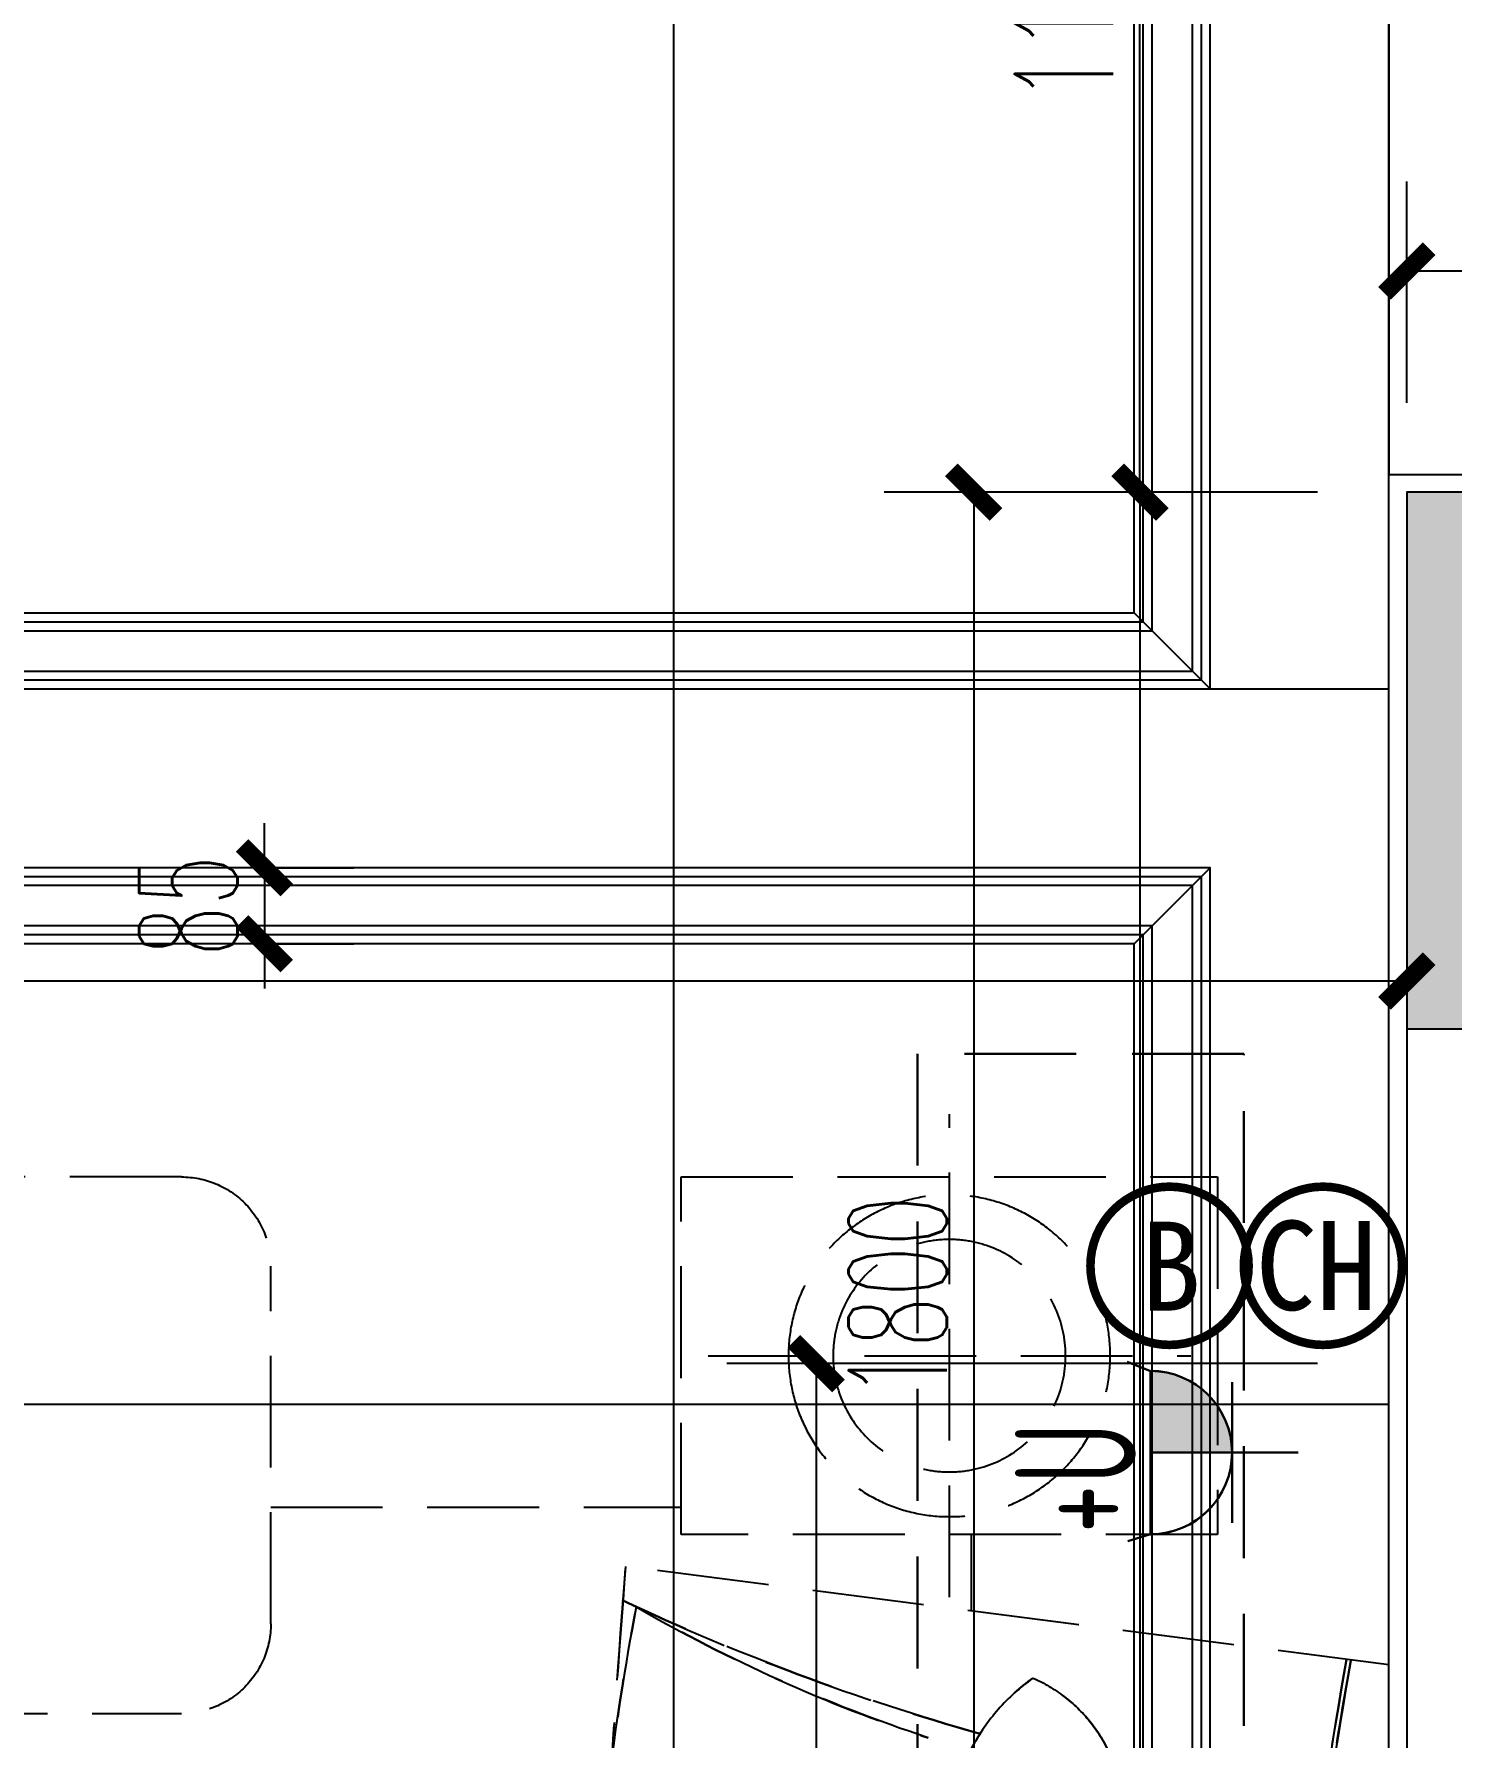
# Model space of a CAD drawing. Extents: x 184967 to 628822, y -100826 to 121332.
# Drawn here: x 204531 to 206118, y -22710 to -20804 of the extents above; entities that cross this region are included whole.
import ezdxf

# ---------------------------------------------------------------- set-up
doc = ezdxf.new("R2010")
doc.units = 0
doc.header["$MEASUREMENT"] = 0
doc.linetypes.add('DASH', pattern=[0.35, 0.25, -0.1])
doc.linetypes.add('DASHED2', pattern=[0.375, 0.25, -0.125])
for name, color, linetype in [('0-地面', 251, 'Continuous'), ('0-天花尺寸', 2, 'Continuous'), ('0-天花造型', 55, 'Continuous'), ('0-完成面', 47, 'Continuous'), ('P10-活动家具', 55, 'DASH'), ('PUB_HATCH', 7, 'Continuous'), ('WALL', 145, 'Continuous'), ('定位标注', 2, 'Continuous')]:
    doc.layers.add(name, color=color, linetype=linetype)
doc.layers.add('E-插座', color=60, linetype='Continuous', lineweight=30)
doc.styles.add('simplex.shx', font='archquik.shx', dxfattribs={"width": 0.7, "bigfont": '@extfont2.shx'})
doc.styles.add('尺寸标注', font='txt.shx', dxfattribs={"width": 0.6, "height": 110})
doc.styles.add('文字标注', font='')
doc.styles.get('文字标注').set_extended_font_data('SimSun')
doc.dimstyles.new('1-50', dxfattribs={"dimscale": 50, "dimtxt": 110, "dimasz": 1, "dimexe": 2, "dimexo": 2, "dimgap": 0.6, "dimtad": 1, "dimdec": 0, "dimrnd": 5, "dimtxsty": '尺寸标注', "dimblk": 'ARCHTICK', "dimcen": 2.5, "dimclrd": 251, "dimclre": 251, "dimclrt": 50, "dimadec": 0, "dimazin": 0, "dimtfac": 1, "dimtdec": 0, "dimtix": 1, "dimtmove": 2, "dimatfit": 3, "dimldrblk": 'DOT', "dimfxl": 1, "dimarcsym": 0})

# ---------------------------------------------------------------- blocks, each defined once
blk = doc.blocks.new('SOFA1')
at = {"linetype": 'DASH', "ltscale": 500}
for p, q in [((4.6, 1086.2), (-4.6, -1086.2)), ((-4.6, -1086.2), (848.9, -1200, 0))]:
    blk.add_line(p, q, dxfattribs=at)
for centre, radius, start, end in [((-14300.4, 58.6, 0), 15201.5, 355.25082, 4.30609), ((-6107.1, 26.2, 0), 6245.8, 349.69384, 9.81873), ((-6106.1, 26.1, 0), 6249.8, 349.68902, 9.82411), ((266.2, -890.9), 222.3, 304.9913, 358.5358), ((462.2, -918.5), 169.1, 191.3261, 246.2129), ((-1769.7, -639.3), 2657.3, 348.8152, 353.2646), ((-37.8, -2650.7), 1733.1, 59.6769, 71.5252), ((-243.4, -3460), 2545.9, 64.4922, 74.1234)]:
    blk.add_arc(centre, radius, start, end, dxfattribs=at)
blk = doc.blocks.new('sf1')
at = {"linetype": 'DASH', "ltscale": 500}
for p, q in [((279107.5, -51322.3, 0), (279961.5, -51212.2, 0)), ((279107.5, -53494.7, 0), (279107.5, -51322.3, 0))]:
    blk.add_line(p, q, dxfattribs=at)
for centre, radius, start, end in [((264806.9, -52406), 15201.5, 355.44905, 4.50433), ((278878.9, -48947.5, 0), 2545.9, 285.6318, 295.2629), ((279081, -49757.6, 0), 1733.1, 288.23, 300.0783), ((277340.5, -51761.6, 0), 2657.3, 6.4905, 10.9399), ((273000.4, -52408.6), 6245.8, 349.93641, 10.06131), ((273001.3, -52408.6), 6249.8, 349.93103, 10.06612), ((279573.6, -51492, 0), 169.1, 113.5422, 168.429), ((279377.5, -51518.7, 0), 222.3, 1.2194, 54.7639)]:
    blk.add_arc(centre, radius, start, end, dxfattribs=at)
at = {"layer": 'P10-活动家具', "color": 250, "linetype": 'DASH', "ltscale": 500}
for p, q in [((279599.3, -51246.5), (279599.3, -50706.4)), ((279869.3, -50976.5), (279329.3, -50976.5))]:
    blk.add_line(p, q, dxfattribs=at)
at = {"layer": 'P10-活动家具', "linetype": 'DASH', "ltscale": 500}
blk.add_lwpolyline([(279299.3, -51176.5), (279899.3, -51176.5), (279899.3, -50776.5), (279299.3, -50776.5)], close=True, dxfattribs=at)
blk.add_lwpolyline([(280458.4, -50776.5), (281258.4, -50776.5, -0.414214), (281358.4, -50876.5), (281358.4, -51276.5, -0.414214), (281258.4, -51376.5), (280458.4, -51376.5, -0.414214), (280358.4, -51276.5), (280358.4, -50876.5, -0.414214)], format="xyb", close=True, dxfattribs=at)
at = {"layer": 'P10-活动家具', "color": 250, "linetype": 'DASH', "ltscale": 500}
for points in [[(280358.4, -51145.8), (279899.3, -51145.8)], [(279575.1, -51176.5), (279575.1, -51262)]]:
    blk.add_lwpolyline(points, dxfattribs=at)
at = {"layer": 'P10-活动家具', "linetype": 'DASH', "ltscale": 500}
for radius in [180, 130]:
    blk.add_circle((279599.3, -50976.5), radius, dxfattribs=at)
at = {"layer": 'P10-活动家具', "linetype": 'ByBlock', "xscale": -1, "rotation": 179.755141523675}
blk.add_blockref('SOFA1', (279107.5, -52408.5, 0), dxfattribs=at)
blk = doc.blocks.new('*U219')
at = {"layer": '0-天花造型', "color": 250, "linetype": 'ByBlock'}
blk.add_line((568537.2, -27962.6), (568452.2, -28047.6), dxfattribs=at)
at = {"layer": '0-天花造型', "linetype": 'ByBlock'}
for points in [[(564977.2, -32122.6), (568537.2, -32122.6), (568537.2, -27962.6), (564977.2, -27962.6)], [(565062.2, -32037.6), (568452.2, -32037.6), (568452.2, -28047.6), (565062.2, -28047.6)]]:
    blk.add_lwpolyline(points, close=True, dxfattribs=at)
at = {"layer": '0-天花造型', "color": 250, "linetype": 'ByBlock'}
for points in [[(564987.2, -32112.6), (568527.2, -32112.6), (568527.2, -27972.6), (564987.2, -27972.6)], [(564997.2, -32102.6), (568517.2, -32102.6), (568517.2, -27982.6), (564997.2, -27982.6)], [(565042.2, -32057.6), (568472.2, -32057.6), (568472.2, -28027.6), (565042.2, -28027.6)], [(565052.2, -32047.6), (568462.2, -32047.6), (568462.2, -28037.6), (565052.2, -28037.6)]]:
    blk.add_lwpolyline(points, close=True, dxfattribs=at)
blk = doc.blocks.new('*U220')
at = {"layer": '0-天花造型', "color": 250, "linetype": 'ByBlock'}
blk.add_line((567937.2, -31462.6), (567852.2, -31377.6), dxfattribs=at)
at = {"layer": '0-天花造型', "linetype": 'ByBlock'}
for points in [[(564977.2, -31462.6), (567937.2, -31462.6), (567937.2, -27962.6), (564977.2, -27962.6)], [(565062.2, -31377.6), (567852.2, -31377.6), (567852.2, -28047.6), (565062.2, -28047.6)]]:
    blk.add_lwpolyline(points, close=True, dxfattribs=at)
at = {"layer": '0-天花造型', "color": 250, "linetype": 'ByBlock'}
for points in [[(564987.2, -31452.6), (567927.2, -31452.6), (567927.2, -27972.6), (564987.2, -27972.6)], [(564997.2, -31442.6), (567917.2, -31442.6), (567917.2, -27982.6), (564997.2, -27982.6)], [(565042.2, -31397.6), (567872.2, -31397.6), (567872.2, -28027.6), (565042.2, -28027.6)], [(565052.2, -31387.6), (567862.2, -31387.6), (567862.2, -28037.6), (565052.2, -28037.6)]]:
    blk.add_lwpolyline(points, close=True, dxfattribs=at)
blk = doc.blocks.new('多功能三极暗插座')
at = {"layer": 'E-插座'}
blk.add_hatch(color=256, dxfattribs=at).paths.add_polyline_path([(157.351, -779.78), (159.044, -779.78, 0.413717), (157.351, -778.09)])
for p, q in [((157.351, -778.09), (157.351, -776.724)), ((158.807, -778.09), (155.895, -778.09)), ((157.351, -778.09), (157.351, -779.78)), ((155.658, -779.8), (155.517, -780.25)), ((159.044, -779.78), (155.658, -779.78)), ((155.658, -779.78), (155.658, -779.8)), ((159.044, -779.794), (159.234, -780.26))]:
    blk.add_line(p, q, dxfattribs=at)
blk.add_arc((157.351, -779.783), 1.693, 0.0996, 179.9054, dxfattribs=at)
blk = doc.blocks.new('FGJFG')
at = {"layer": 'E-插座'}
blk.add_hatch(color=256, dxfattribs=at).paths.add_polyline_path([(506328.8, -684384), (506328.8, -684310.9, -0.413717), (506401.8, -684384)])
for p, q in [((506328.1, -684310.9), (506308, -684302.7)), ((506328.8, -684310.9), (506328.8, -684457.2)), ((506401.8, -684321.1), (506401.8, -684446.9)), ((506401.8, -684384), (506328.8, -684384)), ((506401.8, -684384), (506460.8, -684384)), ((506327.9, -684457.2), (506308.5, -684463.2)), ((506328.8, -684457.2), (506327.9, -684457.2))]:
    blk.add_line(p, q, dxfattribs=at)
blk.add_arc((506328.6, -684384), 73.1, 270.0946, 89.9004, dxfattribs=at)
at = {"layer": 'E-插座', "xscale": -43.19879887320462, "yscale": 43.19879887320462, "zscale": 43.19879887320462, "rotation": 270}
blk.add_blockref('多功能三极暗插座', (540014.3, -691181.4), dxfattribs=at)
at = {"layer": 'E-插座', "style": 'simplex.shx', "width": 0.7}
blk.add_text('+U', height=108, rotation=90, dxfattribs=at).set_placement((506315.8, -684456.3))
blk = doc.blocks.new('FGSFSFS')
at = {"layer": 'E-插座', "color": 60, "const_width": 7.69}
blk.add_lwpolyline([(-70.8, 0, 1), (70.8, 0, 1)], format="xyb", close=True, dxfattribs=at)
at = {"layer": 'E-插座', "color": 60, "style": '文字标注'}
blk.add_text('CH', height=79.74, rotation=0.0028, dxfattribs=at).set_placement((-60.2, -40.2))
blk = doc.blocks.new('FDDFD')
at = {"layer": 'E-插座', "color": 60, "const_width": 7.69}
blk.add_lwpolyline([(-70.8, 70.8, 1), (70.8, 70.8, 1)], format="xyb", close=True, dxfattribs=at)
at = {"layer": 'E-插座', "color": 60, "style": '文字标注'}
blk.add_text('B', height=79.7, rotation=0.0028, dxfattribs=at).set_placement((-25.9, 30.6))
blk = doc.blocks.new('_ArchTick')
at = {"color": 0, "linetype": 'ByBlock', "const_width": 0.4}
blk.add_lwpolyline([(-0.5, -0.5), (0.5, 0.5)], dxfattribs=at)
blk = doc.blocks.new('*D187')
at = {"layer": '0-天花尺寸', "color": 251, "linetype": 'ByBlock', "lineweight": -2, "transparency": 16777216}
for p, q in [((204789.1, -21736.4), (204789.1, -21686.4)), ((204789.1, -21736.4), (204889.1, -21736.4)), ((204789.1, -21736.4), (204789.1, -21821.4)), ((204789.1, -21821.4), (204789.1, -21871.4)), ((204798.2, -21821.4), (204889.1, -21821.4))]:
    blk.add_line(p, q, dxfattribs=at)
at = {"layer": 'Defpoints', "color": 0, "linetype": 'ByBlock', "transparency": 16777216}
for p in [(204689.1, -21736.4), (204698.2, -21821.4), (204789.1, -21821.4)]:
    blk.add_point(p, dxfattribs=at)
at = {"layer": '0-天花尺寸', "color": 251, "linetype": 'ByBlock', "lineweight": -2, "transparency": 16777216, "xscale": 50, "yscale": 50, "zscale": 50}
for p, rotation in [((204789.1, -21736.4), 270), ((204789.1, -21821.4), 90)]:
    blk.add_blockref('_ArchTick', p, dxfattribs=dict(at, rotation=rotation))
at = {"layer": '0-天花尺寸', "color": 50, "linetype": 'ByBlock', "transparency": 16777216, "insert": (204704.1, -21778.9), "char_height": 110, "attachment_point": 5, "rotation": 90, "style": '尺寸标注'}
blk.add_mtext('85', dxfattribs=at)
blk = doc.blocks.new('_Dot')
at = {"color": 0, "linetype": 'ByBlock', "lineweight": -2}
blk.add_line((-0.5, 0), (-1, 0), dxfattribs=at)
at = {"color": 0, "linetype": 'ByBlock', "const_width": 0.5}
blk.add_lwpolyline([(-0.25, 0, 1), (0.25, 0, 1)], format="xyb", close=True, dxfattribs=at)
blk = doc.blocks.new('*D234')
at = {"layer": 'Defpoints', "color": 0, "linetype": 'ByBlock', "transparency": 16777216}
for p in [(206067.2, -21316.4), (205582.6, -23116.4), (206067.2, -23116.4)]:
    blk.add_point(p, dxfattribs=at)
at = {"layer": 'E-插座', "color": 251, "linetype": 'ByBlock', "lineweight": -2, "transparency": 16777216}
for p, q in [((205967.2, -21316.4), (205482.6, -21316.4)), ((205582.6, -21316.4), (205582.6, -23116.4)), ((205967.2, -23116.4), (205482.6, -23116.4))]:
    blk.add_line(p, q, dxfattribs=at)
at = {"layer": 'E-插座', "color": 251, "linetype": 'ByBlock', "lineweight": -2, "transparency": 16777216, "xscale": 50, "yscale": 50, "zscale": 50}
for p, rotation in [((205582.6, -21316.4), 90), ((205582.6, -23116.4), 270)]:
    blk.add_blockref('_ArchTick', p, dxfattribs=dict(at, rotation=rotation))
at = {"layer": 'E-插座', "color": 50, "linetype": 'ByBlock', "transparency": 16777216, "insert": (205497.6, -22216.4), "char_height": 110, "attachment_point": 5, "rotation": 90, "style": '尺寸标注'}
blk.add_mtext('1800', dxfattribs=at)
blk = doc.blocks.new('*D288')
at = {"layer": 'Defpoints', "color": 0, "linetype": 'ByBlock', "transparency": 16777216}
for p in [(206067.2, -22291), (205406.3, -25192.4), (206047.2, -25192.4)]:
    blk.add_point(p, dxfattribs=at)
at = {"layer": 'E-插座', "color": 251, "linetype": 'ByBlock', "lineweight": -2, "transparency": 16777216}
for p, q in [((205967.2, -22291), (205306.3, -22291)), ((205406.3, -22291), (205406.3, -25192.4)), ((205947.2, -25192.4), (205306.3, -25192.4))]:
    blk.add_line(p, q, dxfattribs=at)
at = {"layer": 'E-插座', "color": 251, "linetype": 'ByBlock', "lineweight": -2, "transparency": 16777216, "xscale": 50, "yscale": 50, "zscale": 50}
for p, rotation in [((205406.3, -22291), 90), ((205406.3, -25192.4), 270)]:
    blk.add_blockref('_ArchTick', p, dxfattribs=dict(at, rotation=rotation))
at = {"layer": 'E-插座', "color": 50, "linetype": 'ByBlock', "transparency": 16777216, "insert": (205321.3, -23741.7), "char_height": 110, "attachment_point": 5, "rotation": 90, "style": '尺寸标注'}
blk.add_mtext('2900', dxfattribs=at)
blk = doc.blocks.new('*D377')
at = {"layer": 'Defpoints', "color": 0, "linetype": 'ByBlock', "transparency": 16777216}
for p in [(206067.2, -21069), (206067.2, -21316.4), (208067.2, -21316.4)]:
    blk.add_point(p, dxfattribs=at)
at = {"layer": '定位标注', "color": 251, "lineweight": -2, "transparency": 16777216}
for p, q in [((206067.2, -21216.4), (206067.2, -20969)), ((208067.2, -21216.4), (208067.2, -20969)), ((208067.2, -21069), (206067.2, -21069))]:
    blk.add_line(p, q, dxfattribs=at)
at = {"layer": '定位标注', "color": 251, "linetype": 'ByBlock', "lineweight": -2, "transparency": 16777216, "xscale": 50, "yscale": 50, "zscale": 50, "rotation": 180}
blk.add_blockref('_ArchTick', (206067.2, -21069), dxfattribs=at)
at = {"layer": '定位标注', "color": 251, "linetype": 'ByBlock', "lineweight": -2, "transparency": 16777216, "xscale": 50, "yscale": 50, "zscale": 50}
blk.add_blockref('_ArchTick', (208067.2, -21069), dxfattribs=at)
at = {"layer": '定位标注', "color": 50, "linetype": 'ByBlock', "transparency": 16777216, "insert": (207067.2, -20984), "char_height": 110, "attachment_point": 5, "style": '尺寸标注'}
blk.add_mtext('2000', dxfattribs=at)
blk = doc.blocks.new('*D397')
at = {"layer": 'Defpoints', "color": 0, "linetype": 'ByBlock', "transparency": 16777216}
for p in [(206067.2, -21316.4), (205768.6, -26116.4), (206067.2, -26116.4)]:
    blk.add_point(p, dxfattribs=at)
at = {"layer": '定位标注', "color": 251, "lineweight": -2, "transparency": 16777216}
for p, q in [((205967.2, -21316.4), (205668.6, -21316.4)), ((205768.6, -21316.4), (205768.6, -26116.4)), ((205967.2, -26116.4), (205668.6, -26116.4))]:
    blk.add_line(p, q, dxfattribs=at)
at = {"layer": '定位标注', "color": 251, "linetype": 'ByBlock', "lineweight": -2, "transparency": 16777216, "xscale": 50, "yscale": 50, "zscale": 50}
for p, rotation in [((205768.6, -21316.4), 90), ((205768.6, -26116.4), 270)]:
    blk.add_blockref('_ArchTick', p, dxfattribs=dict(at, rotation=rotation))
at = {"layer": '定位标注', "color": 50, "linetype": 'ByBlock', "transparency": 16777216, "insert": (205683.6, -23716.4), "char_height": 110, "attachment_point": 5, "rotation": 90, "style": '尺寸标注'}
blk.add_mtext('4800', dxfattribs=at)
blk = doc.blocks.new('*D398')
at = {"layer": 'Defpoints', "color": 0, "linetype": 'ByBlock', "transparency": 16777216}
for p in [(205768.6, -20216.4), (206067.2, -20216.4), (206067.2, -21316.4)]:
    blk.add_point(p, dxfattribs=at)
at = {"layer": '定位标注', "color": 251, "lineweight": -2, "transparency": 16777216}
for p, q in [((205967.2, -20216.4), (205668.6, -20216.4)), ((205768.6, -21316.4), (205768.6, -20216.4)), ((205967.2, -21316.4), (205668.6, -21316.4))]:
    blk.add_line(p, q, dxfattribs=at)
at = {"layer": '定位标注', "color": 251, "linetype": 'ByBlock', "lineweight": -2, "transparency": 16777216, "xscale": 50, "yscale": 50, "zscale": 50}
for p, rotation in [((205768.6, -20216.4), 90), ((205768.6, -21316.4), 270)]:
    blk.add_blockref('_ArchTick', p, dxfattribs=dict(at, rotation=rotation))
at = {"layer": '定位标注', "color": 50, "linetype": 'ByBlock', "transparency": 16777216, "insert": (205683.6, -20766.4), "char_height": 110, "attachment_point": 5, "rotation": 90, "style": '尺寸标注'}
blk.add_mtext('1100', dxfattribs=at)
blk = doc.blocks.new('*D438')
at = {"layer": 'Defpoints', "color": 0, "linetype": 'ByBlock', "transparency": 16777216}
for p in [(206067.2, -21316.4), (202667.2, -21516.4), (206067.2, -21863)]:
    blk.add_point(p, dxfattribs=at)
at = {"layer": '定位标注', "color": 251, "lineweight": -2, "transparency": 16777216}
for p, q in [((202667.2, -21616.4), (202667.2, -21963)), ((206067.2, -21613), (206067.2, -21963)), ((202667.2, -21863), (206067.2, -21863))]:
    blk.add_line(p, q, dxfattribs=at)
at = {"layer": '定位标注', "color": 251, "linetype": 'ByBlock', "lineweight": -2, "transparency": 16777216, "xscale": 50, "yscale": 50, "zscale": 50, "rotation": 180}
blk.add_blockref('_ArchTick', (202667.2, -21863), dxfattribs=at)
at = {"layer": '定位标注', "color": 251, "linetype": 'ByBlock', "lineweight": -2, "transparency": 16777216, "xscale": 50, "yscale": 50, "zscale": 50}
blk.add_blockref('_ArchTick', (206067.2, -21863), dxfattribs=at)
at = {"layer": '定位标注', "color": 50, "linetype": 'ByBlock', "transparency": 16777216, "insert": (204367.2, -21778), "char_height": 110, "attachment_point": 5, "style": '尺寸标注'}
blk.add_mtext('3400', dxfattribs=at)

msp = doc.modelspace()

# ---------------------------------------------------------------- hatches: boundary and pattern name
at = {"layer": 'PUB_HATCH'}
h = msp.add_hatch(color=8, dxfattribs=at)
h.dxf.hatch_style = 1
h.paths.add_polyline_path([(208067.2, -21516.4), (206267.2, -21516.4), (206267.2, -21916.4), (206067.2, -21916.4), (206067.2, -21316.4), (208067.2, -21316.4)])

# ---------------------------------------------------------------- linework, layer by layer
at = {"layer": '0-地面', "linetype": 'ByBlock'}
for p, q in [((205247.2, -26096.4), (205247.2, -17836.4)), ((206047.2, -21296.4), (206047.2, -20236.4)), ((202687.2, -21536.4), (206047.2, -21536.4)), ((202087.2, -22336.4), (206047.2, -22336.4))]:
    msp.add_line(p, q, dxfattribs=at)
at = {"layer": '0-天花造型', "linetype": 'ByBlock'}
msp.add_line((206047.2, -20236.4), (206047.2, -21296.4), dxfattribs=at)
at = {"layer": '0-完成面', "linetype": 'ByBlock'}
msp.add_lwpolyline([(204997.2, -26216.4), (204997.2, -26096.4), (206047.2, -26096.4), (206047.2, -21296.4), (208067.2, -21296.4)], dxfattribs=at)
at = {"layer": 'E-插座', "color": 6, "linetype": 'DASHED2', "ltscale": 500, "elevation": 0}
msp.add_lwpolyline([(205884.8, -21944.4), (205519.6, -21944.4), (205519.6, -25508.5), (205884.8, -25508.5)], close=True, dxfattribs=at)
at = {"layer": 'WALL'}
for p, q in [((206067.2, -21316.4), (206067.2, -26116.4)), ((208067.2, -21316.4), (206067.2, -21316.4))]:
    msp.add_line(p, q, dxfattribs=at)
msp.add_lwpolyline([(206067.2, -21916.4), (206267.2, -21916.4), (206267.2, -21516.4), (208067.2, -21516.4), (208067.2, -21316.4), (206067.2, -21316.4), (206067.2, -21916.4)], dxfattribs=at)

# ---------------------------------------------------------------- block references
at = {"layer": '0-天花造型', "linetype": 'ByBlock'}
for name, p in [('*U220', (-362089.9, 9926.2)), ('*U219', (-362689.9, 6226.2))]:
    msp.add_blockref(name, p, dxfattribs=at)
at = {"layer": 'E-插座', "color": 6, "xscale": 1.25000000688963, "yscale": 1.25000000688963, "zscale": 1.25000000688963}
msp.add_blockref('FDDFD', (205801.7, -22270.1), dxfattribs=at)
at = {"layer": 'E-插座', "color": 6, "xscale": -1.25000000688963, "yscale": 1.25000000688963, "zscale": 1.25000000688963, "rotation": 180}
msp.add_blockref('FGSFSFS', (205973.3, -22181.6, 0), dxfattribs=at)
at = {"layer": 'E-插座', "color": 8, "ltscale": 0.1, "xscale": 1.24999992640216, "yscale": 1.24999992640216, "zscale": 1.24999992640216}
msp.add_blockref('FGJFG', (-427130.5, 833089.4), dxfattribs=at)
at = {"layer": 'P10-活动家具', "linetype": 'ByBlock', "xscale": -1}
msp.add_blockref('sf1', (485154.7, 28694.3, 0), dxfattribs=at)

# ---------------------------------------------------------------- dimensions: what is measured, and where the dimension line sits
at = {"layer": '0-天花尺寸', "linetype": 'ByBlock'}
dim = msp.add_linear_dim(base=(204789.1, -21821.4), p1=(204689.1, -21736.4), p2=(204698.2, -21821.4), angle=90, dimstyle='1-50', dxfattribs=at)
dim.commit()
dim.dimension.update_dxf_attribs({"geometry": '*D187', "text_midpoint": (204704.1, -21778.9)})
at = {"layer": 'E-插座', "color": 2, "linetype": 'ByBlock'}
dim = msp.add_linear_dim(base=(205582.6, -23116.4), p1=(206067.2, -21316.4), p2=(206067.2, -23116.4), angle=90, dimstyle='1-50', dxfattribs=at)
dim.commit()
dim.dimension.update_dxf_attribs({"geometry": '*D234', "text_midpoint": (205497.6, -22216.4)})
at = {"layer": 'E-插座', "color": 1, "linetype": 'ByBlock'}
dim = msp.add_linear_dim(base=(205406.3, -25192.4), p1=(206067.2, -22291), p2=(206047.2, -25192.4), angle=90, dimstyle='1-50', dxfattribs=at)
dim.commit()
dim.dimension.update_dxf_attribs({"geometry": '*D288', "text_midpoint": (205321.3, -23741.7)})
at = {"layer": '定位标注', "color": 1, "linetype": 'ByBlock'}
for base, p2, picture, middle in [((205768.6, -20216.4), (206067.2, -20216.4), '*D398', (205683.6, -20766.4)), ((205768.6, -26116.4), (206067.2, -26116.4), '*D397', (205683.6, -23716.4))]:
    dim = msp.add_linear_dim(base=base, p1=(206067.2, -21316.4), p2=p2, angle=90, dimstyle='1-50', override={"dimfxl": 5, "dimfxlon": 1}, dxfattribs=at)
    dim.commit()
    dim.dimension.update_dxf_attribs({"geometry": picture, "text_midpoint": middle})
for base, p1, picture, middle in [((206067.2, -21069), (208067.2, -21316.4), '*D377', (207067.2, -20984)), ((206067.2, -21863), (202667.2, -21516.4), '*D438', (204367.2, -21778))]:
    dim = msp.add_linear_dim(base=base, p1=p1, p2=(206067.2, -21316.4), dimstyle='1-50', override={"dimfxl": 5, "dimfxlon": 1}, dxfattribs=at)
    dim.commit()
    dim.dimension.update_dxf_attribs({"geometry": picture, "text_midpoint": middle})

doc.saveas('drawing.dxf')
